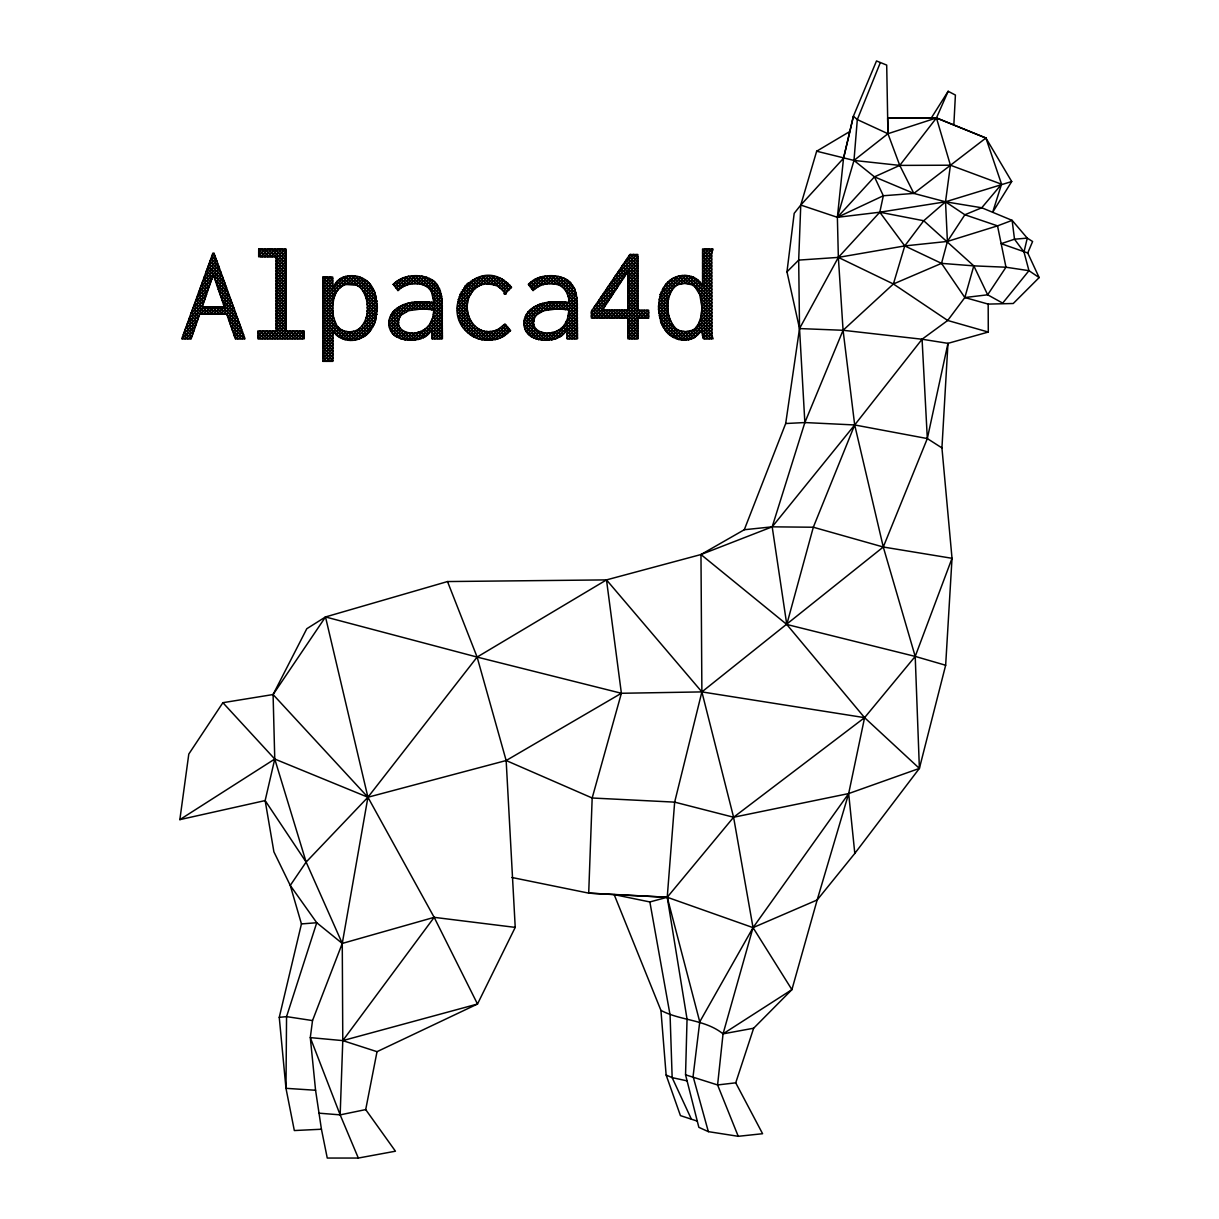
<?xml version="1.0" encoding="UTF-8"?>
<svg xmlns="http://www.w3.org/2000/svg" width="1219" height="1219" viewBox="0 0 1219 1219"><rect width="100%" height="100%" fill="white"/><g stroke="black" fill="none" stroke-linecap="round" stroke-linejoin="round"><path stroke-width="1.5" d="M332.726 308.407L333.503 317.29L336.383 324.757A16.121 16.121 0 0 0 338.608 327.515L339.217 328.109A14.003 14.003 0 0 0 344.276 330.989L347.72 331.675A19.946 19.946 0 0 0 350.508 331.736L353.16 331.416A15.634 15.634 0 0 0 358.691 329.115C370.485 319.576 369.997 298.35 360.23 287.532A13.775 13.775 0 0 0 356.481 285.246L346.333 284.484A14.156 14.156 0 0 0 341.503 286.587C334.539 291.387 332.878 300.499 332.726 308.407L322.852 318.281M473.246 336.657A30.643 30.643 0 0 0 487.219 340.208A36.357 36.357 0 0 0 489.977 340.238L496.194 339.324A28.189 28.189 0 0 0 504.559 335.682L510.624 330.547L504.956 323.934L498.541 329.1A19.717 19.717 0 0 1 492.278 331.233C472.987 334.951 461.437 310.495 470.092 295.15M433.888 310.007L432.745 317.595L429.53 324.574A18.666 18.666 0 0 1 421.652 330.989C412.205 336.231 393.966 331.614 399.466 318.037A10.316 10.316 0 0 1 401.447 314.898L408.715 310.662L420.784 309.062A85.894 85.894 0 0 1 433.903 309.976M685.55 1074.808L687.044 1019.099L667.235 897.26L674.656 802.132L701.885 691.904L700.971 554.538L744.291 529.732L772.191 526.837L813.317 527.233L883.287 547.011L952.024 558.302L945.654 665.254L919.385 768.412L854.809 853.422L817.172 899.972L791.908 989.645L753.647 1028.226L735.727 1082.822L762.591 1133.716L738.242 1136.306L708.346 1131.643L698.853 1127.331L685.55 1074.808L717.595 1084.956L735.727 1082.822M358.325 1158.05L340.162 1114.867L342.783 1040.615L342.265 943.43L367.925 797.241L325.503 616.951L447.51 581.554L606.498 579.894L700.971 554.538L772.191 526.837L854.687 424.959L922.067 339.232L947.696 320.475L964.839 297.543L973.798 265.864L923.728 220.746L879.798 212.213L837.377 217.317L800.761 205.051L794.194 213.34L786.971 271.837L799.527 328.566L804.86 422.551L772.191 526.837L786.773 624.463L864.591 717.656L919.385 768.412L848.668 793.569L733.594 817.248L674.656 802.132L592.175 798.003L506.159 760.534L367.925 797.241L306.137 862.077L290.259 885.421L301.443 923.926L279.258 1017.347L285.977 1088.323L294.328 1130.546L321.435 1129.236L327.256 1158.05L358.325 1158.05L395.444 1151.208L365.7 1109.595L377.021 1051.677L477.498 1004.029L515.226 927.385L506.159 760.534L477.117 657.071L447.51 581.554M816.669 151.217L853.986 160.436L874.45 176.846L883.333 195.756L879.798 212.213L904.757 245.918L941.525 263.365L964.839 297.543L988.182 304.095L1013.248 303.501L1039.152 277.582L1027.739 252.988L1032.6 241.514L1027.267 238.116L1012.12 220.365L981.752 207.763L945.517 201.805L913.839 193.41L899.759 165.403L887.95 133.709L886.701 65.095L876.507 60.95L853.391 116.216L849.887 131.469L816.669 151.217L800.761 205.051L798.689 260.104L799.527 328.566L785.691 423.526L744.291 529.732M671.639 336.444A23.969 23.969 0 0 1 665.818 331.05L662.191 325.275A30.856 30.856 0 0 1 660.957 322.38L658.595 309.9A58.497 58.497 0 0 1 658.565 305.984L660.332 294.297L665.467 284.637A23.572 23.572 0 0 1 672.035 278.846C681.924 272.66 697.451 274.732 702.586 286.099L702.586 248.95L712.856 248.95L711.637 254.344L711.866 333.107A36.189 36.189 0 0 0 711.972 334.524A14.079 14.079 0 0 0 713.13 338.775L703.531 338.791A14.079 14.079 0 0 1 702.357 334.539A36.189 36.189 0 0 1 702.281 333.107L702.174 329.191M931.346 117.923L936.451 117.938L985.912 138.021L1001.561 184.206L992.662 212.289L1011.709 181.54L985.912 138.021L953.837 124.993L955.406 95.052L948.153 91.288L931.346 117.923L887.661 118.258L887.95 133.709L853.986 160.436L837.377 217.317L838.352 257.392L843.076 330.288L854.687 424.959L883.287 547.011L915.21 656.416L919.385 768.412M511.889 877.482L588.701 893.131L614.178 894.609L649.864 901.953L667.235 897.26L733.594 817.248L864.591 717.656L915.21 656.416L952.024 558.302L941.937 447.922L947.971 343.347L988.289 332.056L988.182 304.095M568.983 310.007L567.505 318.708L564.626 324.574A18.666 18.666 0 0 1 556.748 330.989C547.301 336.231 529.046 331.614 534.562 318.037A10.316 10.316 0 0 1 536.528 314.898L543.796 310.662L555.879 309.062A85.894 85.894 0 0 1 568.983 309.976M985.912 138.021L913.839 193.41L883.333 195.756L837.377 217.317L843.533 158.257L853.391 116.216L857.307 119.584L887.95 133.709L936.451 117.938L953.837 124.993M515.226 927.385L434.162 917.343L342.265 943.43L316.742 922.737L290.259 885.421L273.894 851.822L265.148 800.578L274.763 759.041L273.086 694.54L306.792 628.73L325.503 616.951L477.117 657.071L621.385 693.276L701.885 691.904L864.591 717.656L848.668 793.569L753.037 927.629L723.05 1033.849L717.595 1084.956L738.242 1136.306M306.137 862.077L265.148 800.578L179.848 819.64L188.793 754.073L222.894 702.693L274.763 759.041L306.137 862.077L342.265 943.43L312.521 1020.577L310.296 1037.613L342.783 1040.615L477.498 1004.029L434.162 917.343L367.925 797.241L477.117 657.071L606.498 579.894L621.385 693.276L592.175 798.003L588.701 893.131L667.235 897.26L699.752 1021.842L693.078 1076.438L708.346 1131.643M700.788 317.336L701.717 310.22A55.967 55.967 0 0 0 701.763 306.228L699.767 294.571L695.12 287.12A13.165 13.165 0 0 0 691.386 284.667L684.758 283.402L678.389 284.545A13.439 13.439 0 0 0 674.077 287.364C664.904 298.594 665.833 317.854 675.737 328.338A13.744 13.744 0 0 0 679.745 330.654L685.566 331.629L692.042 330.364A12.236 12.236 0 0 0 695.622 327.911L698.777 323.294L700.788 317.336L711.728 306.441M854.809 853.422L848.668 793.569L817.172 899.972L753.037 927.629L667.235 897.26L614.178 894.609L660.927 1010.383C680.674 1020.912 704.826 1019.206 723.05 1033.849L791.908 989.645L753.037 927.629L733.594 817.248L701.885 691.904L883.287 547.011L927.324 438.566L947.971 343.347L922.067 339.232L843.076 330.288L799.527 328.566L838.352 257.392L879.798 212.213L945.517 201.805L1011.709 181.54M505.077 293.672L503.889 293.352L504.544 294.206L511.569 287.318C478.397 249.057 431.953 311.698 473.277 336.596M1039.152 277.582L1028.958 270.679L1023.99 252.013L1027.267 238.116L1014.513 239.214L1001.165 243.678L1027.739 252.988M849.887 131.469L843.533 158.257L800.761 205.051M785.691 423.526L804.86 422.551L843.076 330.288L893.39 283.981L941.525 263.365L947.407 241.438L945.517 201.805L950.424 165.205L936.451 117.938L948.153 91.288M945.654 665.254L915.21 656.416L786.773 624.463L813.317 527.233L854.687 424.959L927.324 438.566L941.937 447.922M988.289 332.056L947.696 320.475L893.39 283.981L904.757 245.918L923.728 220.746L945.517 201.805L964.869 214.757L997.523 225.865L1012.12 220.365L1014.513 239.214L1023.99 252.013M193.12 307.63L199.687 314.197L191.139 338.791L181.814 338.791L212.883 253.141L213.965 253.141L245.034 338.791L235.313 338.791L226.795 314.197L233.652 307.386M339.72 279.06A16.365 16.365 0 0 0 335.057 283.951L332.711 289.208L332.711 277.048L322.852 277.048L322.852 361.342L332.848 361.342L332.848 330.684A22.186 22.186 0 0 0 336.383 334.768L341.442 329.724M880.301 62.672L857.307 119.584L853.986 160.436L899.759 165.403L950.424 165.205L1001.561 184.206L981.752 207.763L964.869 214.757L947.407 241.438L904.757 245.918L838.352 257.392L798.689 260.104L786.971 271.837M699.752 1021.842L753.037 927.629M222.894 702.693L273.086 694.54L325.503 616.951M370.576 330.44L373.639 325.351A32.761 32.761 0 0 0 375.559 320.368L377.28 308.742A57.659 57.659 0 0 0 377.235 304.933L374.964 292.819A29.53 29.53 0 0 0 373.776 290.015L371.353 285.901A23.542 23.542 0 0 0 364.405 279.242A24.289 24.289 0 0 0 354.927 275.905A26.33 26.33 0 0 0 350.645 275.723A20.601 20.601 0 0 0 339.69 278.999M434.162 917.343L342.783 1040.615L377.021 1051.677M393.097 311.896L392.594 312.521A16.929 16.929 0 0 0 388.952 321.648A19.534 19.534 0 0 0 388.937 324.208L389.47 327.774A14.445 14.445 0 0 0 392.168 333.092L393.356 334.402A17.554 17.554 0 0 0 396.236 336.703L401.645 339.111L408.289 340.192A42.147 42.147 0 0 0 412.677 340.223L419.473 339.202L425.035 336.81A18.255 18.255 0 0 0 429.393 333.046L431.861 329.328L431.861 338.791L442.406 338.791L441.964 298.32L439.678 289.101L435.442 282.595A20.647 20.647 0 0 0 432.608 280.248C424.395 274.945 413.637 274.625 404.449 277.353A28.296 28.296 0 0 0 395.459 282.32L393.234 284.347L397.958 290.564M528.177 311.896L527.675 312.521A16.929 16.929 0 0 0 524.033 321.648A19.534 19.534 0 0 0 524.018 324.208L524.566 327.774A14.445 14.445 0 0 0 527.263 333.092L528.437 334.402A17.554 17.554 0 0 0 531.332 336.703L536.726 339.111L543.384 340.192A42.147 42.147 0 0 0 547.773 340.223L554.554 339.202L560.13 336.81A18.255 18.255 0 0 0 564.488 333.046L566.957 329.328L566.957 338.791L577.486 338.791L577.059 298.32L574.774 289.101L570.538 282.595A20.647 20.647 0 0 0 567.704 280.248C559.475 274.945 548.718 274.625 539.545 277.353A28.296 28.296 0 0 0 530.555 282.32L528.315 284.347L533.008 290.503M837.377 217.317L874.45 176.846L899.759 165.403L936.451 117.938L887.661 118.258M211.969 255.655L214.102 253.522M210.079 260.881L214.986 255.975M215.885 258.413L208.175 266.123L224.57 282.366M206.27 271.365L216.769 260.866M204.381 276.591L217.652 263.319M202.476 281.833L218.551 265.757M200.571 287.059L219.435 268.21M198.682 292.301L211.756 279.227M214.041 276.942L220.319 270.664M196.777 297.543L209.988 284.317M221.218 273.102L214.894 279.425L228.364 292.834L221.736 299.28M194.872 302.769L208.236 289.421L202.004 283.143M215.748 281.894L222.102 275.555M192.983 308.011L206.483 294.51M222.986 278.008L216.616 284.377L230.269 298.076M191.078 313.253L204.731 299.6M217.47 286.861L223.869 280.446M189.189 318.479L202.979 304.689M218.323 289.345L224.768 282.899M187.284 323.721L204.091 306.898M219.176 291.829L225.652 285.353M258.687 252.318L262.055 248.95M185.379 328.962L199.383 314.944M200.145 314.197L207.428 306.898M220.03 294.312L226.536 287.791M258.687 255.655L265.392 248.95M183.49 334.189L197.615 320.048M203.482 314.197L210.765 306.898M220.883 296.796L227.435 290.244M260.881 256.782L268.729 248.95M182.225 338.791L195.848 325.153M206.819 314.197L214.102 306.898M264.218 256.782L272.066 248.95M185.562 338.791L194.095 330.258M210.14 314.197L217.439 306.898M222.589 301.748L229.202 295.15M267.555 256.782L275.403 248.95M188.899 338.791L192.328 335.362M213.477 314.197L220.776 306.898M223.443 304.232L230.086 297.588M270.892 256.782L278.74 248.95M216.814 314.197L224.113 306.898M224.311 306.716L230.985 300.042M274.229 256.782L282.061 248.95M220.151 314.197L231.869 302.495M276.103 258.245L285.398 248.95M223.488 314.197L232.753 304.933M276.103 261.582L285.962 251.723M276.103 264.919L285.962 255.061M227.663 316.696L234.536 309.839M276.103 268.256L285.962 258.398M228.517 319.18L235.419 312.277M276.103 271.593L285.962 261.735M229.385 321.664L236.303 314.731M276.103 274.93L285.962 265.072M230.239 324.132L237.202 317.184M276.103 278.267L285.962 268.409M231.092 326.616L238.086 319.622M276.103 281.604L285.962 271.746M231.96 329.1L238.97 322.075M276.103 284.941L285.962 275.083M232.814 331.568L239.869 324.528M276.103 288.278L285.962 278.42M233.667 334.052L240.752 326.966M276.103 291.615L285.962 281.757M234.536 336.535L241.636 329.42L227.024 314.852M276.103 294.952L285.962 285.094M235.617 338.791L242.535 331.873M276.103 298.289L285.962 288.431M238.954 338.791L243.419 334.311M276.103 301.626L285.962 291.768M242.291 338.791L244.303 336.764M276.103 304.963L285.962 295.105M276.103 308.3L285.962 298.442M276.103 311.637L285.962 301.779M257.864 333.214L260.135 330.958M276.103 314.974L285.962 305.116M257.864 336.551L263.472 330.958M276.103 318.311L285.962 308.453M258.961 338.791L266.809 330.958M276.103 321.648L285.962 311.79M262.298 338.791L270.146 330.958M276.103 324.985L285.962 315.127M322.852 278.237L324.041 277.048M265.635 338.791L273.483 330.958M276.103 328.322L285.962 318.464M322.852 281.574L327.378 277.048M268.972 338.791L285.962 321.801M322.852 284.911L330.715 277.048M272.309 338.791L285.962 325.138M322.852 288.248L332.711 278.389M275.646 338.791L285.962 328.475M322.852 291.585L332.711 281.726M278.983 338.791L286.815 330.958M322.852 294.922L332.711 285.063M282.32 338.791L290.152 330.958M322.852 298.259L332.711 288.4M333.107 288.004L344.291 276.82M285.657 338.791L293.489 330.958M322.852 301.596L348.588 275.86M288.994 338.791L296.827 330.958M322.852 304.933L338.379 289.406L334.28 285.307M340.177 287.608L352.078 275.707M292.331 338.791L300.164 330.958M322.852 308.27L334.448 296.674M355.171 275.951L346.729 284.393L340.756 278.435M295.668 338.791L303.501 330.958M322.852 311.607L333.397 301.063L322.852 290.549M350.371 284.073L357.944 276.515M299.005 338.791L304.064 333.716M322.852 314.944L332.909 304.872M353.419 284.362L360.458 277.338M302.342 338.791L304.064 337.053M356.055 285.078L362.759 278.374M322.852 321.618L332.787 311.683M358.31 286.16L364.877 279.593M322.852 324.955L333.061 314.731M360.26 287.547L366.812 280.995M322.852 328.292L333.564 317.58M361.921 289.223L368.565 282.579M322.852 331.629L334.28 320.201M363.323 291.143L370.149 284.317M322.852 334.966L335.21 322.593M364.511 293.307L371.582 286.236M322.852 338.303L336.383 324.757M365.456 295.699L372.862 288.293M322.852 341.64L332.848 331.644M333.244 331.248L337.815 326.677M366.188 298.305L374.004 290.488M322.852 344.977L332.848 334.981M334.722 333.092L339.492 328.338M374.98 292.834L366.706 301.108L377.143 311.485M322.852 348.314L332.848 338.318M367.026 304.125L375.787 295.364M322.852 351.651L332.848 341.655M338.242 336.261L343.712 330.791M367.163 307.34L376.427 298.061M322.852 354.988L332.848 344.992M340.284 337.556L346.348 331.492M367.087 310.738L376.9 300.941M393.341 284.484L395.718 282.122M322.852 358.325L332.848 348.329M342.524 338.653L349.411 331.766M377.189 303.988L366.767 314.411L374.842 322.532M394.788 286.389L403.459 277.703L409.874 284.149M323.157 361.342L332.848 351.666M344.977 339.537L353.083 331.431M365.959 318.555L377.296 307.218M396.221 288.278L408.121 276.378M326.494 361.342L332.848 355.003M347.705 340.131L358.797 329.039M377.204 310.647L363.445 324.406L370.073 331.111M397.668 290.183L412.007 275.829M329.831 361.342L332.848 358.34M350.782 340.406L376.854 314.334M405.775 285.414L415.481 275.707M354.318 340.208L376.092 318.433M410.483 284.027L418.696 275.829M358.676 339.187L374.538 323.309M414.186 283.677L421.683 276.164M365.944 335.24L370.012 331.172M417.416 283.783L424.471 276.713M420.357 284.179L427.061 277.475M389.592 318.266L402.849 305.009M423.008 284.85L429.423 278.435M388.937 322.273L407.923 303.272M425.37 285.825L431.602 279.593M389.044 325.503L412.159 302.373M427.427 287.105L433.583 280.949M389.608 328.261L399.253 318.616M406.293 311.576L415.953 301.931M429.179 288.69L435.366 282.503M390.583 330.639L398.628 322.578M411.214 309.992L419.427 301.779M430.612 290.594L436.935 284.271M391.863 332.68L398.948 325.595M415.191 309.352L422.749 301.794M433.888 302.586L431.755 292.819L438.276 286.267M393.417 334.463L399.878 328.002M418.787 309.108L425.98 301.901M432.623 295.257L439.404 288.476M395.215 336.002L401.371 329.846M422.14 309.077L429.118 302.099M433.278 297.939L440.349 290.869M397.242 337.313L403.337 331.218M425.385 309.169L432.181 302.373M433.72 300.834L441.095 293.459M399.512 338.379L405.744 332.147M428.509 309.382L441.659 296.232M402.011 339.217L408.563 332.665M431.541 309.687L442.07 299.158M404.754 339.811L411.717 332.848L418.467 339.461L442.406 315.508M433.857 310.708L442.314 302.251M407.74 340.162L415.252 332.65M442.406 305.497L433.431 314.472L442.406 323.355M410.971 340.269L419.443 331.797M432.349 318.89L442.406 308.834M464.972 286.267L468.279 282.96M414.475 340.101L442.406 312.171M459.853 294.724L476.644 277.932M458.314 299.6L481.398 276.515M423.663 337.587L442.406 318.845M457.628 303.607L485.299 275.951M442.406 322.182L431.861 332.726L437.819 338.791M457.399 307.173L470.93 293.657M478.046 286.541L488.743 275.844M431.861 336.063L442.406 325.519M457.475 310.449L468.401 299.524M483.486 284.438L491.897 276.027M432.471 338.791L442.406 328.856M457.78 313.481L467.593 303.668M487.189 284.073L494.777 276.484M435.808 338.791L442.406 332.193M458.298 316.3L467.395 307.203M490.358 284.24L497.428 277.17M439.145 338.791L442.406 335.53M458.999 318.921L467.532 310.388M493.223 284.713L499.881 278.039M459.883 321.374L467.974 313.298M495.783 285.49L502.167 279.105M460.934 323.675L468.645 315.965M498.038 286.556L504.27 280.324M462.123 325.823L469.544 318.403M500.034 287.897L506.235 281.711M463.433 327.835L470.641 320.643M498.342 286.739L501.893 289.482L508.033 283.235M464.896 329.724L471.921 322.7M505.794 294.069L505.717 293.931A10.209 10.209 0 0 0 505.352 293.398L503.386 291.021L509.679 284.926M466.481 331.461L473.383 324.574M505.001 292.941L511.172 286.77M468.203 333.077L475.044 326.25M470.077 334.555L476.888 327.728M472.073 335.895L478.945 329.023M474.206 337.084L481.215 330.09M476.522 338.12L483.745 330.882M529.168 285.459L535.644 278.983M478.991 338.973L486.594 331.385M530.615 287.364L541.084 276.881M481.673 339.644L489.84 331.477M532.048 289.253L545.274 276.027L553.015 283.829C563.026 283.722 569.258 293.337 568.983 302.586M484.568 340.071L493.695 330.943M537.594 287.059L548.916 275.723M487.707 340.269L499.318 328.658M543.476 284.515L552.237 275.738M491.166 340.162L506.068 325.244M547.56 283.768L555.346 275.966M495.066 339.583L507.622 327.042M550.958 283.692L558.241 276.423M499.881 338.12L509.161 328.84M554.051 283.951L560.908 277.079M525.709 315.614L534.73 306.594M556.839 284.484L563.391 277.932M524.2 320.46L540.687 303.973M559.338 285.322L565.662 278.999M524.002 323.995L545.259 302.739L551.719 309.215M561.548 286.45L567.734 280.263M524.368 326.966L549.236 302.099M563.452 287.882L569.608 281.726M525.16 329.526L533.846 320.826M544.101 310.571L552.862 301.824M565.037 289.634L571.284 283.387M526.288 331.72L533.8 324.208M548.413 309.596L556.23 301.779M566.317 291.691L572.732 285.276M527.72 333.625L534.44 326.905M552.161 309.184L559.506 301.84M567.323 294.023L573.981 287.379M529.396 335.286L535.674 329.008M555.62 309.062L562.69 301.992M568.084 296.598L575.002 289.68M531.316 336.703L537.411 330.608M558.912 309.108L565.784 302.236M575.84 292.179L568.618 299.402L577.486 308.3M533.465 337.892L539.621 331.736M562.096 309.26L568.801 302.556M576.496 294.861L568.968 302.388A105.215 105.215 0 0 0 556.961 301.809M535.857 338.836L542.226 332.467M565.174 309.519L576.983 297.71L555.148 275.951M538.478 339.552L545.228 332.802L552.207 339.735M568.145 309.885L577.303 300.727M541.343 340.025L548.565 332.802L554.904 339.095M568.77 312.597L577.456 303.897M544.451 340.253L552.375 332.33M568.084 316.62L577.486 307.218M629.263 255.441L630.208 254.497M547.819 340.223L557.312 330.73M566.286 321.755L577.486 310.555M622.208 265.818L633.545 254.497M551.521 339.857L577.486 313.892M615.168 276.21L636.882 254.497M555.94 338.775L577.486 317.214M608.129 286.587L637.872 256.843M577.486 320.551L566.957 331.096L574.606 338.791M601.089 296.964L637.872 260.18M577.486 323.888L566.957 334.433L571.284 338.791M594.034 307.34L623.991 277.399M627.876 273.513L637.872 263.517M566.957 337.77L577.486 327.225M591.398 313.313L617.484 287.227M627.876 276.85L637.872 266.854M569.273 338.791L577.486 330.562M591.398 316.65L610.993 297.07M627.876 280.187L637.872 270.176M572.61 338.791L577.486 333.899M593.272 318.113L604.487 306.914M627.876 283.524L637.872 273.513M575.947 338.791L577.486 337.236M596.609 318.113L604.578 310.144M627.876 286.846L637.872 276.85M599.946 318.113L607.915 310.144M627.876 290.183L637.872 280.187M603.283 318.113L611.252 310.144M627.876 293.52L637.872 283.524M606.62 318.113L614.589 310.144M627.876 296.857L637.872 286.861M609.957 318.113L617.926 310.144M627.876 300.194L637.872 290.198M613.294 318.113L621.263 310.144M627.876 303.531L637.872 293.535M616.631 318.113L624.6 310.144M627.876 306.868L637.872 296.872M619.968 318.113L637.872 300.209M623.305 318.113L637.872 303.546M626.642 318.113L637.872 306.883M627.876 320.216L637.872 310.22L637.872 254.497L629.903 254.497L591.398 311.226L591.398 318.113L627.876 318.113L627.876 338.791L637.872 338.791L637.872 318.25L648.676 318.25L648.676 310.281L637.872 310.281M627.876 323.553L641.148 310.281M662.77 288.659L673.178 278.252M627.876 326.89L644.485 310.281M660.271 294.51L678.587 276.18M702.586 252.196L705.816 248.95M627.876 330.227L637.872 320.231M639.853 318.25L647.822 310.281M659.22 298.884L682.594 275.509M702.586 255.518L709.153 248.95M627.876 333.564L637.872 323.568M643.19 318.25L648.676 312.765L646.207 310.281M658.732 302.708L673.817 287.638M674.046 287.41L685.977 275.464M702.586 258.855L712.49 248.95M627.876 336.901L637.872 326.905M646.527 318.25L648.676 316.102L642.87 310.281M658.55 306.228L669.414 295.364M681.025 283.753L688.964 275.814M702.586 262.192L711.667 253.11M629.339 338.791L637.872 330.242M658.58 309.535L668.439 299.691M684.712 283.402L691.63 276.484M702.586 265.529L711.637 256.478M632.661 338.791L637.872 333.579M658.793 312.658L668.058 303.394M687.821 283.631L694.007 277.46M702.586 268.866L711.637 259.815M635.998 338.791L637.872 336.916M659.189 315.599L668.012 306.777M690.487 284.317L696.125 278.663M702.586 272.203L711.652 263.136M659.753 318.388L668.149 309.976M692.758 285.368L698.015 280.111M702.586 275.54L711.652 266.473M660.469 320.993L668.469 312.993M694.708 286.755L699.706 281.757M702.586 278.877L711.667 269.81M661.368 323.431L668.987 315.828M696.369 288.446L701.169 283.646M702.586 282.214L711.667 273.132M662.42 325.717L669.673 318.464M697.756 290.381L702.403 285.734M702.586 285.551L711.667 276.469M663.593 327.881L670.557 320.917M698.914 292.56L711.683 279.791M664.919 329.892L671.639 323.172M699.889 294.922L711.683 283.128M666.382 331.766L672.903 325.244M700.651 297.497L711.698 286.45M667.982 333.503L674.412 327.073M701.215 300.27L711.698 289.787M669.749 335.073L676.149 328.673M701.595 303.226L711.698 293.124M671.699 336.459L678.191 329.968M701.763 306.396L711.713 296.446M673.817 337.663L680.568 330.928M701.733 309.763L711.713 299.783M676.134 338.699L683.326 331.492M701.458 313.374L711.728 303.104M678.678 339.492L686.571 331.598M681.512 339.994L690.594 330.913M699.234 322.273L711.728 309.763M684.712 340.131L711.744 313.1M688.491 339.69L711.744 316.437M693.885 337.617L701.976 329.541M702.174 329.343L711.759 319.759M702.251 332.604L711.759 323.096M702.54 335.652L711.759 326.418M703.302 338.227L711.774 329.755M706.075 338.791L711.866 333M709.412 338.791L712.201 336.002M179.848 819.64L274.763 759.041L367.925 797.241L273.086 694.54M506.159 760.534L621.385 693.276M947.407 241.438L997.523 225.865L1005.98 267.22L987.664 294.8L964.839 297.543M319.012 1113.176L340.162 1114.867L365.7 1109.595M723.05 1033.849L753.647 1028.226M279.258 1017.347L286.556 1016.616L312.521 1020.577M301.443 923.926L316.742 922.737L286.556 1016.616L285.977 1088.323L315.569 1090.258L321.435 1129.236M199.642 314.197L226.795 314.197M555.072 301.779L556.961 301.779M419.976 301.779L421.881 301.779M973.798 265.864L1005.98 267.22L1028.958 270.679L1002.688 303.12L987.664 294.8L973.798 265.864L941.525 263.365M804.86 422.551L854.687 424.959M552.954 283.814L549.662 283.677A24.075 24.075 0 0 0 533.084 290.594M687.074 1080.857L672.157 1077.642L666.138 1075.036L660.927 1010.383M697.268 1121.114L680.431 1115.614L666.138 1075.036M874.45 176.846L913.839 193.41M838.352 257.392L893.39 283.981M700.971 554.538L786.773 624.463M501.893 289.482L503.386 291.021M711.667 248.95L712.734 250.017M708.33 248.95L711.728 252.348M704.993 248.95L711.637 255.594M702.586 249.88L711.637 258.931M702.586 253.217L711.652 262.283M702.586 256.554L711.652 265.62M702.586 259.891L711.652 268.957M702.586 263.228L711.667 272.309M702.586 266.565L711.667 275.646M702.586 269.902L711.683 278.983M702.586 273.239L711.683 282.336M702.586 276.576L711.683 285.673M702.586 279.913L711.698 289.025M702.586 283.235L711.698 292.362M693.001 277.003L711.713 295.699M688.385 275.707L711.713 299.051M684.758 275.433L711.713 302.388M681.604 275.616L690.213 284.225M699.218 293.23L711.728 305.725M678.785 276.134L686.099 283.448M700.803 298.152L711.728 309.077M676.225 276.911L682.808 283.494M701.489 302.16L711.744 312.414M673.894 277.902L679.989 284.012M701.748 305.756L711.744 315.767M671.715 279.075L677.566 284.911M701.748 309.108L711.744 319.104M669.734 280.416L675.478 286.175M701.565 312.262L711.759 322.441M667.936 281.955L673.711 287.73M701.199 315.233L711.759 325.793M666.29 283.646L672.202 289.573M700.635 318.007L711.774 329.13M633.789 254.497L637.872 258.58M664.797 285.505L670.953 291.646M699.874 320.582L711.835 332.528M630.452 254.497L637.872 261.917M663.456 287.501L669.901 293.947M698.929 322.959L712.277 336.307M628.775 256.158L637.872 265.254M662.252 289.619L669.094 296.461M697.771 325.138L711.408 338.791M627.435 258.138L637.872 268.576M661.201 291.905L668.515 299.219M696.384 327.088L700.727 331.431M702.266 332.97L708.071 338.791M626.078 260.119L637.872 271.913M660.317 294.358L668.149 302.19M694.693 328.734L699.234 333.275M702.83 336.886L704.734 338.791M624.737 262.115L637.872 275.25M659.601 296.994L667.997 305.39M692.666 330.059L697.573 334.951M623.381 264.096L637.872 278.587M659.083 299.798L668.073 308.788M690.289 331.004L695.729 336.444M622.04 266.092L627.709 271.761M627.876 271.928L637.872 281.924M658.732 302.784L668.393 312.46M687.486 331.538L693.687 337.739M620.684 268.073L626.383 273.772M627.876 275.265L637.872 285.261M658.565 305.954L669.14 316.544M684.194 331.583L691.417 338.806M619.343 270.069L625.057 275.784M627.876 278.602L637.872 288.598M658.58 309.306L670.846 321.572M680.019 330.745L688.872 339.598M617.987 272.05L623.732 277.795M627.876 281.939L637.872 291.935M658.824 312.887L685.992 340.055M616.646 274.046L622.406 279.806M627.876 285.276L637.872 295.272M659.403 316.803L682.701 340.101M615.29 276.027L621.081 281.818M627.876 288.613L637.872 298.609M660.576 321.313L678.77 339.507M613.949 278.023L619.74 283.814M627.876 291.95L637.872 301.946M663.319 327.393L673.345 337.419M612.593 280.004L618.414 285.825M627.876 295.288L637.872 305.283M611.237 281.985L617.088 287.836M627.876 298.625L637.872 308.62M639.533 310.281L647.502 318.25M609.896 283.981L615.763 289.848M627.876 301.962L644.165 318.25M608.54 285.962L614.437 291.859M627.876 305.299L640.828 318.25M607.199 287.958L613.111 293.87M627.876 308.636L637.872 318.631M605.843 289.939L611.786 295.867M626.048 310.144L637.872 321.968M604.502 291.935L610.445 297.878M622.711 310.144L637.872 325.305M603.146 293.916L609.119 299.889M619.374 310.144L627.343 318.113M627.876 318.647L637.872 328.642M601.805 295.912L607.793 301.901M616.037 310.144L624.021 318.113M627.876 321.984L637.872 331.979M600.449 297.893L606.468 303.912M612.7 310.144L620.684 318.113M627.876 325.321L637.872 335.316M599.108 299.889L605.142 305.923M609.378 310.144L617.347 318.113M627.876 328.658L637.872 338.653M597.752 301.87L603.816 307.935M606.041 310.144L614.01 318.113M627.876 331.995L634.672 338.791M596.411 303.851L602.491 309.931M602.704 310.144L610.673 318.113M627.876 335.332L631.335 338.791M595.055 305.847L607.336 318.113M564.138 278.252L574.621 288.751M593.714 307.828L603.999 318.113M559.155 276.622L576.237 293.703M592.358 309.824L600.662 318.113M591.398 312.201L597.325 318.113M551.582 275.723L577.349 301.489M591.398 315.538L593.988 318.113M548.276 275.753L557.083 284.545M567.688 295.166L577.486 304.948M542.409 276.545L549.525 283.677M568.359 302.51L577.486 311.637M539.788 277.277L546.417 283.89M564.656 302.129L577.486 314.974M537.366 278.176L543.644 284.469M561.09 301.901L577.486 318.311M535.111 279.258L541.145 285.292M557.647 301.794L565.387 309.55M568.74 312.887L577.486 321.648M533.023 280.507L538.859 286.343M554.295 301.779L561.746 309.245M568.267 315.767L577.486 324.985M531.073 281.909L536.756 287.577M551.095 301.916L558.272 309.093M567.597 318.418L577.486 328.322M529.275 283.433L534.821 288.994M548.093 302.251L554.904 309.077M566.698 320.856L577.486 331.659M565.586 323.081L577.486 334.996M542.562 303.394L548.718 309.55M564.26 325.092L577.486 338.333M540.032 304.201L545.914 310.083M562.706 326.89L566.317 330.486M537.64 305.146L543.308 310.83M560.953 328.475L564.961 332.467M535.385 306.228L540.931 311.79M558.988 329.831L563.391 334.235M566.957 337.8L567.947 338.791M533.282 307.478L538.798 312.978M556.778 330.974L561.609 335.789M501.024 278.541L510.67 288.187M531.347 308.864L536.954 314.472M554.325 331.858L559.597 337.13M495.874 276.728L508.993 289.848M529.579 310.434L535.446 316.3M551.613 332.467L557.373 338.227M491.836 276.027L507.302 291.493M527.964 312.155L534.364 318.555M488.301 275.829L505.611 293.139M526.562 314.091L533.785 321.313M485.101 275.966L494.061 284.926M525.404 316.27L533.861 324.726M541.419 332.284L549.266 340.131M482.16 276.363L490.008 284.21M524.551 318.753L546.066 340.269M479.448 276.987L486.549 284.088M524.063 321.603L542.607 340.147M476.949 277.825L483.547 284.423M524.063 324.94L538.722 339.598M474.618 278.831L480.956 285.155M525.054 329.267L533.846 338.059M472.439 279.989L478.656 286.206M470.412 281.299L476.583 287.471M468.523 282.747L474.74 288.964M466.77 284.332L473.094 290.655M465.155 286.054L471.646 292.545M504.026 324.924L510.151 331.05M463.677 287.897L470.382 294.617M502.289 326.524L508.445 332.68M462.321 289.893L469.3 296.872M500.399 327.972L506.632 334.204M461.117 292.011L468.446 299.356M498.312 329.221L504.681 335.591M460.035 294.282L467.822 302.068M496.011 330.242L502.594 336.84M459.121 296.705L467.471 305.055M493.421 331.004L500.339 337.922M458.39 299.295L467.41 308.331M490.51 331.431L497.916 338.821M457.841 302.083L467.73 311.988M487.173 331.431L495.295 339.537M432.76 280.355L437.591 285.17M457.506 305.085L468.766 316.361M483.151 330.73L492.446 340.025M426.3 277.216L440.531 291.463M457.399 308.331L472.286 323.218M476.599 327.515L489.337 340.253M421.942 276.195L441.598 295.867M457.582 311.835L485.939 340.192M418.193 275.784L442.116 299.722M458.176 315.782L482.13 339.72M414.765 275.707L424.471 285.414M431.663 292.59L442.36 303.287M459.533 320.475L477.589 338.516M411.595 275.875L419.808 284.073M433.187 297.451L442.406 306.67M463.129 327.408L470.793 335.057M408.67 276.271L416.09 283.707M433.781 301.398L442.406 310.007M405.957 276.896L412.799 283.737M431.343 302.297L442.406 313.344M427.717 301.992L442.406 316.681M401.097 278.724L407.237 284.865M424.212 301.84L432.151 309.763M433.796 311.424L442.406 320.018M398.933 279.882L404.86 285.81M420.814 301.779L428.418 309.367M396.922 281.208L402.666 286.953M417.538 301.824L424.852 309.154M432.867 317.153L442.406 326.692M395.047 282.671L400.655 288.278M414.445 302.068L421.439 309.062M432.075 319.698L442.406 330.029M393.31 284.271L398.811 289.772M411.519 302.48L418.163 309.123M431.054 322.029L442.406 333.366M408.761 303.059L415.069 309.367M429.835 324.132L442.406 336.703M406.156 303.79L412.159 309.794M428.402 326.037L441.156 338.791M409.462 310.434L403.687 304.674A27.427 27.427 0 0 0 392.99 311.805M426.757 327.728L430.551 331.522M401.371 305.679L406.978 311.287M424.882 329.191L429.088 333.397M431.861 336.17L434.482 338.791M399.207 306.853L404.723 312.369M422.795 330.44L427.412 335.057M397.181 308.163L402.712 313.71M420.464 331.446L425.522 336.505M366.157 280.477L370.744 285.063M395.322 309.641L401.036 315.355M417.888 332.208L423.404 337.724M359.239 276.896L374.858 292.514M393.646 311.302L399.741 317.397M415.009 332.665L421.043 338.714M354.927 275.921L376.26 297.253M392.122 313.131L398.903 319.896M351.377 275.707L376.945 301.276M390.842 315.172L398.628 322.959M408.319 332.65L415.633 339.964M348.238 275.905L358.782 286.45M363.033 290.701L377.235 304.902M389.836 317.504L399.436 327.103M403.748 331.416L412.571 340.238M345.465 276.469L353.358 284.362M365.807 296.811L377.28 308.285M389.166 320.17L409.249 340.238M342.981 277.322L349.731 284.073M388.907 323.248L405.592 339.933M367.071 304.75L376.823 314.502M389.272 326.951L401.341 339.019M338.775 279.776L344.154 285.17M367.163 308.163L376.336 317.351M392.716 333.732L393.935 334.951M337.023 281.376L341.945 286.297M367.056 311.394L375.665 320.018M329.359 277.048L332.711 280.4M335.53 283.219L340.04 287.73M326.022 277.048L332.711 283.737M366.264 317.29L373.867 324.879M322.852 277.216L332.711 287.075M333.244 287.608L336.932 291.295M365.548 319.911L372.724 327.088M322.852 280.553L335.728 293.429M364.603 322.304L371.475 329.16M322.852 283.875L334.737 295.775M284.576 248.95L285.962 250.337M322.852 287.212L333.976 298.335M361.952 326.311L368.519 332.894M281.239 248.95L285.962 253.674M360.245 327.957L366.812 334.524M277.917 248.95L285.962 257.011M322.852 293.886L333 304.034M358.31 329.359L364.938 335.987M274.58 248.95L285.962 260.348M322.852 297.223L332.772 307.158M356.116 330.501L362.896 337.282M271.243 248.95L285.962 263.685M322.852 300.56L332.726 310.434M353.601 331.309L360.672 338.394M267.906 248.95L275.738 256.782M276.103 257.163L285.962 267.022M322.852 303.897L332.985 314.03M350.676 331.736L358.264 339.309M264.569 248.95L272.401 256.782M276.103 260.5L285.962 270.359M322.852 307.234L333.671 318.068M347.232 331.629L355.598 339.994M261.232 248.95L269.064 256.782M276.103 263.837L285.962 273.696M322.852 310.571L335.53 323.264M342.6 330.334L352.641 340.36M258.687 249.743L265.727 256.782M276.103 267.174L285.962 277.033M322.852 313.908L349.259 340.33M258.687 253.08L262.39 256.782M276.103 270.511L285.962 280.37M322.852 317.245L345.19 339.598M276.103 273.848L285.962 283.707M322.852 320.582L339.111 336.84M276.103 277.185L285.962 287.044M322.852 323.919L332.848 333.915M276.103 280.522L285.962 290.381M322.852 327.256L332.848 337.252M276.103 283.859L285.962 293.718M322.852 330.593L332.848 340.589M276.103 287.196L285.962 297.055M322.852 333.93L332.848 343.926M276.103 290.533L285.962 300.392M322.852 337.267L332.848 347.263M276.103 293.87L285.962 303.729M322.852 340.604L332.848 350.6M276.103 297.207L285.962 307.066M322.852 343.941L332.848 353.937M276.103 300.544L285.962 310.403M322.852 347.278L332.848 357.274M276.103 303.866L285.962 313.74M303.181 330.958L304.064 331.842M322.852 350.615L332.848 360.611M276.103 307.203L285.962 317.077M299.844 330.958L304.064 335.179M322.852 353.952L330.242 361.342M276.103 310.54L285.962 320.414M296.507 330.958L304.064 338.516M322.852 357.289L326.905 361.342M276.103 313.877L285.962 323.751M293.169 330.958L301.017 338.791M212.655 253.765L215.077 256.188M276.103 317.214L285.962 327.088M289.832 330.958L297.68 338.791M211.771 256.219L216.967 261.415M276.103 320.551L285.962 330.425M286.495 330.958L294.343 338.791M210.887 258.672L218.871 266.656M276.103 323.888L291.006 338.791M209.988 261.11L220.776 271.898M276.103 327.225L287.669 338.791M209.104 263.563L222.666 277.124M276.103 330.562L284.332 338.791M273.163 330.958L280.995 338.791M207.321 268.454L226.475 287.593M269.826 330.958L277.658 338.791M206.438 270.908L212.517 276.987M266.489 330.958L274.321 338.791M205.554 273.361L211.664 279.471M263.152 330.958L270.984 338.791M204.67 275.799L210.811 281.955M218.384 289.528L232.174 303.302M259.815 330.958L267.647 338.791M203.771 278.252L209.958 284.438M220.136 294.617L234.063 308.544M257.864 332.345L264.31 338.791M202.887 280.705L209.104 286.922M221.888 299.706L235.968 313.786M257.864 335.682L260.973 338.791M223.641 304.796L237.873 319.012M201.105 285.596L207.398 291.874M222.422 306.898L239.762 324.254M200.221 288.05L206.529 294.358M219.085 306.898L226.368 314.197M199.337 290.503L205.676 296.842M215.748 306.898L223.031 314.197M228.791 319.957L243.571 334.722M198.453 292.941L204.822 299.325M212.411 306.898L219.71 314.197M230.559 325.062L244.288 338.791M197.554 295.394L203.969 301.809M209.074 306.898L216.373 314.197M232.326 330.166L240.951 338.791M196.67 297.847L203.116 304.293M205.737 306.898L213.035 314.197M234.094 335.255L237.614 338.791M195.787 300.285L209.698 314.197M194.888 302.739L206.361 314.197M194.004 305.192L203.024 314.197M192.236 310.083L198.804 316.65M191.337 312.536L197.935 319.134M190.454 314.974L197.082 321.603M189.57 317.428L196.229 324.086M188.671 319.881L195.36 326.57M187.787 322.319L194.507 329.039M186.903 324.772L193.653 331.522M186.004 327.225L192.8 334.006M185.12 329.663L191.932 336.474M184.237 332.117L190.895 338.791M183.353 334.57L187.558 338.791M182.454 337.023L184.237 338.791M606.498 579.894L701.885 691.904M691.31 1119.012L672.157 1077.642L670.084 1015.046L649.864 901.953M431.755 292.819C429.225 285.932 421.317 283.433 414.567 283.677A24.075 24.075 0 0 0 398.003 290.594M340.162 1114.867L310.296 1037.613L315.569 1090.258M922.067 339.232L927.324 438.566M363.887 336.49A22.902 22.902 0 0 1 336.215 334.981M505.23 293.368A3.413 3.413 0 0 1 505.976 293.87M370.561 330.425A24.517 24.517 0 0 1 363.993 336.657M421.881 301.809A105.215 105.215 0 0 1 433.888 302.556M403.459 304.643A44.493 44.493 0 0 1 419.976 301.855M470.275 295.227A19.687 19.687 0 0 1 487.097 283.661M487.128 284.271A22.247 22.247 0 0 1 498.449 286.526M538.554 304.643A44.493 44.493 0 0 1 555.072 301.855M528.071 311.805A27.427 27.427 0 0 1 538.615 304.826M694.693 337.495A21.439 21.439 0 0 1 671.852 336.139M702.129 329.176A22.765 22.765 0 0 1 694.571 337.282M213.295 274.747L202.217 306.898L224.372 306.898L213.295 274.747M627.876 271.517L602.354 310.144L627.876 310.144L627.876 271.517M258.718 248.95L258.687 256.782L276.103 256.782L276.103 330.958L257.864 330.958L257.864 338.791L304.064 338.791L304.064 330.958L285.962 330.958L285.962 248.95L258.687 248.95"/></g></svg>
